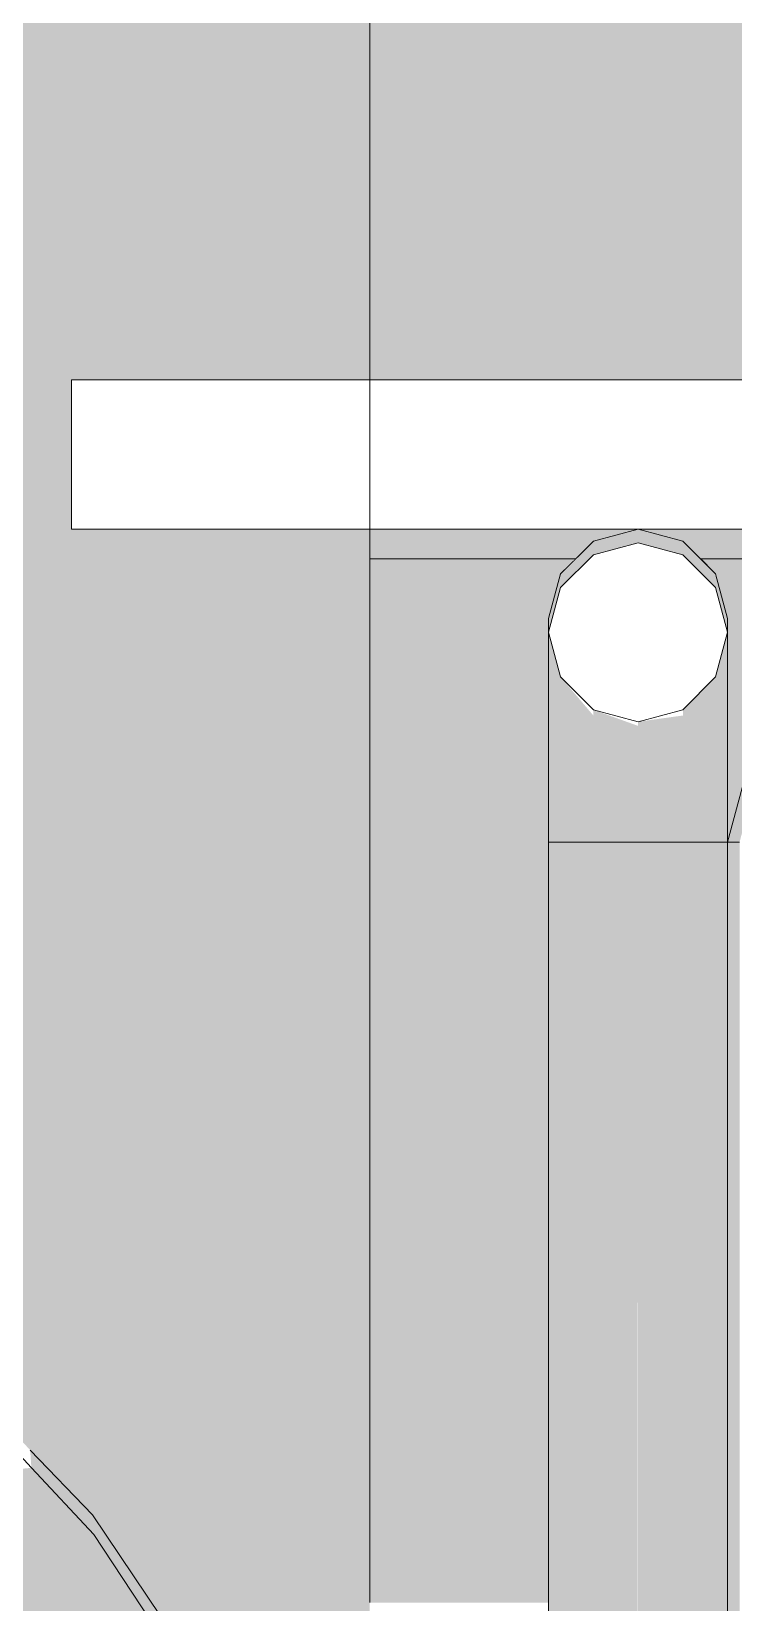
# Model space of a CAD drawing. Header units: centimetres. Extents: x -4381 to 5639, y -3920 to 4826.
# Drawn here: x 72.4102 to 72.5279, y 32.7286 to 32.992 of the extents above; entities that cross this region are included whole.
import ezdxf
from ezdxf.xclip import XClip

# ---------------------------------------------------------------- set-up
doc = ezdxf.new("R2010")
doc.units = ezdxf.units.CM
doc.header["$MEASUREMENT"] = 0
doc.header["$XCLIPFRAME"] = 0
doc.set_wipeout_variables(frame=1)
doc.linetypes.add('Wipeout_Contour', pattern=[100, 0, -100])
for name, color, linetype in [('01- MOBILIER', 7, 'Continuous'), ('Drawing & Figure', 7, 'Continuous'), ('Structural - Bearing', 7, 'Continuous'), ('Structural - Combined', 7, 'Continuous')]:
    doc.layers.add(name, color=color, linetype=linetype)
for name, color, linetype, lineweight in [('01- MOBILIER_Pen_No__1', 7, 'Continuous', 5), ('01- MOBILIER_Pen_No__101', 252, 'Continuous', 5), ('01- MOBILIER_Pen_No__18', 9, 'Continuous', 5), ('01- MOBILIER_Pen_No__2', 8, 'Continuous', 5), ('01- MOBILIER_Pen_No__7', 7, 'Continuous', 5), ('Structural - Combined_Pen_No__1', 7, 'Continuous', 5)]:
    doc.layers.add(name, color=color, linetype=linetype, lineweight=lineweight)
for name, color, linetype, lineweight, true_color in [('01- MOBILIER_Pen_No__102', 7, 'Continuous', 5, 0xcccccc), ('01- MOBILIER_Pen_No__112', 7, 'Continuous', 5, 0xd5aaaa), ('01- MOBILIER_Pen_No__186', 7, 'Continuous', 5, 0xe8e8e8), ('01- MOBILIER_Pen_No__62', 7, 'Continuous', 5, 0xaaaaaa), ('Structural - Bearing_Pen_No__102', 7, 'Continuous', 5, 0xcccccc), ('Structural - Combined_Pen_No__102', 7, 'Continuous', 5, 0xcccccc)]:
    doc.layers.add(name, color=color, linetype=linetype, lineweight=lineweight, true_color=true_color)

# ---------------------------------------------------------------- blocks, each defined once
blk = doc.blocks.new('Drawing_7_7', base_point=(-363.09186, 32.20361))
at = {"color": 254, "linetype": 'Wipeout_Contour', "lineweight": 0, "ltscale": 318.551575}
blk.add_wipeout([(72.52688, 32.89361), (72.52487, 32.90111), (72.52487, 32.8988), (72.52688, 32.8913)], dxfattribs=at).dxf.layer = '01- MOBILIER'
at = {"color": 254, "linetype": 'Wipeout_Contour', "lineweight": 0, "ltscale": 239.277794}
blk.add_wipeout([(72.51188, 32.8756), (72.51938, 32.87734), (72.51188, 32.8763)], dxfattribs=at).dxf.layer = '01- MOBILIER'
at = {"color": 254, "linetype": 'Wipeout_Contour', "lineweight": 0, "ltscale": 239.001578}
blk.add_wipeout([(72.43188, 32.7263), (72.42039, 32.7433), (72.42063, 32.74)], dxfattribs=at).dxf.layer = '01- MOBILIER'
at = {"color": 254, "linetype": 'Wipeout_Contour', "lineweight": 0, "ltscale": 4082.14678}
blk.add_wipeout([(73.66688, 33.07861), (72.46688, 33.07861), (72.46688, 32.93361), (72.66407, 32.93361), (72.66896, 32.93859), (72.67382, 32.94284), (72.67704, 32.94424), (72.69423, 32.95179), (72.70782, 32.95581), (72.71568, 32.95882), (72.7366, 32.96297), (72.7469, 32.96537), (72.76054, 32.96701), (72.77944, 32.96994), (72.78491, 32.9702), (72.80958, 32.97225), (72.81292, 32.97265), (72.83443, 32.97297), (72.84688, 32.97361), (72.85934, 32.97297), (72.88084, 32.97265), (72.88419, 32.97225), (72.90885, 32.9702), (72.91432, 32.96994), (72.93322, 32.96701), (72.94687, 32.96537), (72.95716, 32.96297), (72.97808, 32.95877), (72.98595, 32.95581), (72.99942, 32.95185), (73.01672, 32.94424), (73.01994, 32.94285), (73.0248, 32.93859), (73.0297, 32.93361), (73.48306, 32.93361), (73.48796, 32.93859), (73.49281, 32.94284), (73.49603, 32.94424), (73.51322, 32.95179), (73.52681, 32.95581), (73.53467, 32.95882), (73.55559, 32.96297), (73.56589, 32.96537), (73.57954, 32.96701), (73.59843, 32.96994), (73.6039, 32.9702), (73.62857, 32.97225), (73.63191, 32.97265), (73.65342, 32.97297), (73.66587, 32.97361), (73.66688, 32.97356)], dxfattribs=at).dxf.layer = 'Structural - Combined'
at = {"layer": '01- MOBILIER_Pen_No__101', "linetype": 'Continuous', "ltscale": 10}
blk.add_hatch(color=256, dxfattribs=at).paths.add_polyline_path([(72.51188, 32.8756), (72.51938, 32.87734), (72.51188, 32.8763)])
at = {"layer": '01- MOBILIER_Pen_No__186', "linetype": 'Continuous', "ltscale": 10}
for points in [[(72.52688, 32.89361), (72.52487, 32.90111), (72.52487, 32.8988), (72.52688, 32.8913)], [(72.43188, 32.7263), (72.42039, 32.7433), (72.42063, 32.74)]]:
    blk.add_hatch(color=256, dxfattribs=at).paths.add_polyline_path(points)
at = {"layer": 'Structural - Combined_Pen_No__102', "linetype": 'Continuous', "ltscale": 10}
blk.add_hatch(color=256, dxfattribs=at).paths.add_polyline_path([(73.66688, 33.07861), (72.46688, 33.07861), (72.46688, 32.93361), (72.66407, 32.93361), (72.66896, 32.93859), (72.67382, 32.94284), (72.67704, 32.94424), (72.69423, 32.95179), (72.70782, 32.95581), (72.71568, 32.95882), (72.7366, 32.96297), (72.7469, 32.96537), (72.76054, 32.96701), (72.77944, 32.96994), (72.78491, 32.9702), (72.80958, 32.97225), (72.81292, 32.97265), (72.83443, 32.97297), (72.84688, 32.97361), (72.85934, 32.97297), (72.88084, 32.97265), (72.88419, 32.97225), (72.90885, 32.9702), (72.91432, 32.96994), (72.93322, 32.96701), (72.94687, 32.96537), (72.95716, 32.96297), (72.97808, 32.95877), (72.98595, 32.95581), (72.99942, 32.95185), (73.01672, 32.94424), (73.01994, 32.94285), (73.0248, 32.93859), (73.0297, 32.93361), (73.48306, 32.93361), (73.48796, 32.93859), (73.49281, 32.94284), (73.49603, 32.94424), (73.51322, 32.95179), (73.52681, 32.95581), (73.53467, 32.95882), (73.55559, 32.96297), (73.56589, 32.96537), (73.57954, 32.96701), (73.59843, 32.96994), (73.6039, 32.9702), (73.62857, 32.97225), (73.63191, 32.97265), (73.65342, 32.97297), (73.66587, 32.97361), (73.66688, 32.97356)])
at = {"color": 254, "linetype": 'Wipeout_Contour', "lineweight": 0, "ltscale": 318.548633}
blk.add_wipeout([(72.52487, 32.90111), (72.51938, 32.9066), (72.51938, 32.90429), (72.52487, 32.8988)], dxfattribs=at).dxf.layer = '01- MOBILIER'
at = {"color": 254, "linetype": 'Wipeout_Contour', "lineweight": 0, "ltscale": 318.448959}
blk.add_wipeout([(72.51188, 32.86736), (72.51938, 32.86837), (72.51938, 32.87734), (72.51188, 32.8756)], dxfattribs=at).dxf.layer = '01- MOBILIER'
at = {"color": 254, "linetype": 'Wipeout_Contour', "lineweight": 0, "ltscale": 238.955446}
blk.add_wipeout([(72.42039, 32.7433), (72.40994, 32.75419), (72.41015, 32.75121)], dxfattribs=at).dxf.layer = '01- MOBILIER'
at = {"color": 254, "linetype": 'Wipeout_Contour', "lineweight": 0, "ltscale": 237.889747}
blk.add_wipeout([(72.43188, 32.7263), (72.42063, 32.74), (72.43215, 32.72252)], dxfattribs=at).dxf.layer = '01- MOBILIER'
at = {"layer": '01- MOBILIER', "linetype": 'Continuous', "lineweight": 0, "ltscale": 10, "true_color": 0xffffff}
for points in [[(72.52487, 32.90111), (72.51938, 32.9066), (72.51938, 32.90429), (72.52487, 32.8988)], [(72.42039, 32.7433), (72.40994, 32.75419), (72.41015, 32.75121)]]:
    blk.add_hatch(color=7, dxfattribs=at).paths.add_polyline_path(points)
at = {"layer": '01- MOBILIER_Pen_No__186', "linetype": 'Continuous', "ltscale": 10}
blk.add_hatch(color=256, dxfattribs=at).paths.add_polyline_path([(72.43188, 32.7263), (72.42063, 32.74), (72.43215, 32.72252)])
at = {"layer": '01- MOBILIER_Pen_No__2', "linetype": 'Continuous', "ltscale": 10}
blk.add_hatch(color=256, dxfattribs=at).paths.add_polyline_path([(72.51188, 32.86736), (72.51938, 32.86837), (72.51938, 32.87734), (72.51188, 32.8756)])
at = {"color": 254, "linetype": 'Wipeout_Contour', "lineweight": 0, "ltscale": 318.531871}
blk.add_wipeout([(72.51938, 32.9066), (72.51188, 32.90861), (72.51188, 32.9063), (72.51938, 32.90429)], dxfattribs=at).dxf.layer = '01- MOBILIER'
at = {"color": 254, "linetype": 'Wipeout_Contour', "lineweight": 0, "ltscale": 318.472302}
blk.add_wipeout([(72.51938, 32.87734), (72.52487, 32.88209), (72.52487, 32.8838), (72.51938, 32.8783)], dxfattribs=at).dxf.layer = '01- MOBILIER'
at = {"color": 254, "linetype": 'Wipeout_Contour', "lineweight": 0, "ltscale": 318.429109}
blk.add_wipeout([(72.51188, 32.85611), (72.51938, 32.85611), (72.51938, 32.86837), (72.51188, 32.86736)], dxfattribs=at).dxf.layer = '01- MOBILIER'
at = {"color": 254, "linetype": 'Wipeout_Contour', "lineweight": 0, "ltscale": 237.909294}
blk.add_wipeout([(72.42039, 32.7433), (72.41015, 32.75121), (72.42063, 32.74)], dxfattribs=at).dxf.layer = '01- MOBILIER'
at = {"layer": '01- MOBILIER', "linetype": 'Continuous', "lineweight": 0, "ltscale": 10, "true_color": 0xffffff}
for points in [[(72.51938, 32.9066), (72.51188, 32.90861), (72.51188, 32.9063), (72.51938, 32.90429)], [(72.42039, 32.7433), (72.41015, 32.75121), (72.42063, 32.74)]]:
    blk.add_hatch(color=7, dxfattribs=at).paths.add_polyline_path(points)
at = {"layer": '01- MOBILIER_Pen_No__18', "linetype": 'Continuous', "ltscale": 10}
blk.add_hatch(color=256, dxfattribs=at).paths.add_polyline_path([(72.51188, 32.85611), (72.51938, 32.85611), (72.51938, 32.86837), (72.51188, 32.86736)])
at = {"layer": '01- MOBILIER_Pen_No__2', "linetype": 'Continuous', "ltscale": 10}
blk.add_hatch(color=256, dxfattribs=at).paths.add_polyline_path([(72.51938, 32.87734), (72.52487, 32.88209), (72.52487, 32.8838), (72.51938, 32.8783)])
at = {"color": 254, "linetype": 'Wipeout_Contour', "lineweight": 0, "ltscale": 318.508943}
blk.add_wipeout([(72.51188, 32.90861), (72.50438, 32.9066), (72.50438, 32.90429), (72.51188, 32.9063)], dxfattribs=at).dxf.layer = '01- MOBILIER'
at = {"color": 254, "linetype": 'Wipeout_Contour', "lineweight": 0, "ltscale": 318.4467}
blk.add_wipeout([(72.51938, 32.86837), (72.52487, 32.87111), (72.52487, 32.88209), (72.51938, 32.87734)], dxfattribs=at).dxf.layer = '01- MOBILIER'
at = {"color": 254, "linetype": 'Wipeout_Contour', "lineweight": 0, "ltscale": 396.8095}
blk.add_wipeout([(72.43215, 32.72252), (72.42063, 32.74), (72.41015, 32.75121), (72.23878, 32.73307), (72.22593, 32.70069)], dxfattribs=at).dxf.layer = '01- MOBILIER'
at = {"layer": '01- MOBILIER_Pen_No__101', "linetype": 'Continuous', "ltscale": 10}
blk.add_hatch(color=256, dxfattribs=at).paths.add_polyline_path([(72.51938, 32.86837), (72.52487, 32.87111), (72.52487, 32.88209), (72.51938, 32.87734)])
at = {"layer": '01- MOBILIER_Pen_No__102', "linetype": 'Continuous', "ltscale": 10}
blk.add_hatch(color=256, dxfattribs=at).paths.add_polyline_path([(72.51188, 32.90861), (72.50438, 32.9066), (72.50438, 32.90429), (72.51188, 32.9063)])
at = {"layer": '01- MOBILIER_Pen_No__112', "linetype": 'Continuous', "ltscale": 10}
blk.add_hatch(color=256, dxfattribs=at).paths.add_polyline_path([(72.43215, 32.72252), (72.42063, 32.74), (72.41015, 32.75121), (72.23878, 32.73307), (72.22593, 32.70069)])
at = {"color": 254, "linetype": 'Wipeout_Contour', "lineweight": 0, "ltscale": 318.480643}
blk.add_wipeout([(72.50438, 32.9066), (72.49889, 32.90111), (72.49889, 32.8988), (72.50438, 32.90429)], dxfattribs=at).dxf.layer = '01- MOBILIER'
at = {"color": 254, "linetype": 'Wipeout_Contour', "lineweight": 0, "ltscale": 318.497569}
blk.add_wipeout([(72.52487, 32.88209), (72.52688, 32.88859), (72.52688, 32.8913), (72.52487, 32.8838)], dxfattribs=at).dxf.layer = '01- MOBILIER'
at = {"color": 254, "linetype": 'Wipeout_Contour', "lineweight": 0, "ltscale": 318.412481}
blk.add_wipeout([(72.51938, 32.85611), (72.52487, 32.85611), (72.52487, 32.87111), (72.51938, 32.86837)], dxfattribs=at).dxf.layer = '01- MOBILIER'
at = {"layer": '01- MOBILIER_Pen_No__101', "linetype": 'Continuous', "ltscale": 10}
blk.add_hatch(color=256, dxfattribs=at).paths.add_polyline_path([(72.50438, 32.9066), (72.49889, 32.90111), (72.49889, 32.8988), (72.50438, 32.90429)])
at = {"layer": '01- MOBILIER_Pen_No__102', "linetype": 'Continuous', "ltscale": 10}
blk.add_hatch(color=256, dxfattribs=at).paths.add_polyline_path([(72.51938, 32.85611), (72.52487, 32.85611), (72.52487, 32.87111), (72.51938, 32.86837)])
at = {"layer": '01- MOBILIER_Pen_No__62', "linetype": 'Continuous', "ltscale": 10}
blk.add_hatch(color=256, dxfattribs=at).paths.add_polyline_path([(72.52487, 32.88209), (72.52688, 32.88859), (72.52688, 32.8913), (72.52487, 32.8838)])
at = {"color": 254, "linetype": 'Wipeout_Contour', "lineweight": 0, "ltscale": 318.456837}
blk.add_wipeout([(72.49889, 32.90111), (72.49688, 32.89361), (72.49688, 32.8913), (72.49889, 32.8988)], dxfattribs=at).dxf.layer = '01- MOBILIER'
at = {"color": 254, "linetype": 'Wipeout_Contour', "lineweight": 0, "ltscale": 318.463291}
blk.add_wipeout([(72.52487, 32.87111), (72.52688, 32.87486), (72.52688, 32.88859), (72.52487, 32.88209)], dxfattribs=at).dxf.layer = '01- MOBILIER'
at = {"layer": '01- MOBILIER_Pen_No__18', "linetype": 'Continuous', "ltscale": 10}
blk.add_hatch(color=256, dxfattribs=at).paths.add_polyline_path([(72.52487, 32.87111), (72.52688, 32.87486), (72.52688, 32.88859), (72.52487, 32.88209)])
at = {"layer": '01- MOBILIER_Pen_No__2', "linetype": 'Continuous', "ltscale": 10}
blk.add_hatch(color=256, dxfattribs=at).paths.add_polyline_path([(72.49889, 32.90111), (72.49688, 32.89361), (72.49688, 32.8913), (72.49889, 32.8988)])
at = {"color": 254, "linetype": 'Wipeout_Contour', "lineweight": 0, "ltscale": 318.388409}
blk.add_wipeout([(72.49688, 32.8913), (72.49688, 32.88859), (72.49889, 32.88209), (72.49889, 32.8838)], dxfattribs=at).dxf.layer = '01- MOBILIER'
at = {"color": 254, "linetype": 'Wipeout_Contour', "lineweight": 0, "ltscale": 318.421798}
blk.add_wipeout([(72.52487, 32.85611), (72.52688, 32.85611), (72.52688, 32.87486), (72.52487, 32.87111)], dxfattribs=at).dxf.layer = '01- MOBILIER'
at = {"layer": '01- MOBILIER_Pen_No__102', "linetype": 'Continuous', "ltscale": 10}
blk.add_hatch(color=256, dxfattribs=at).paths.add_polyline_path([(72.52487, 32.85611), (72.52688, 32.85611), (72.52688, 32.87486), (72.52487, 32.87111)])
at = {"layer": '01- MOBILIER_Pen_No__62', "linetype": 'Continuous', "ltscale": 10}
blk.add_hatch(color=256, dxfattribs=at).paths.add_polyline_path([(72.49688, 32.8913), (72.49688, 32.88859), (72.49889, 32.88209), (72.49889, 32.8838)])
at = {"color": 254, "linetype": 'Wipeout_Contour', "lineweight": 0, "ltscale": 318.358531}
blk.add_wipeout([(72.49688, 32.87486), (72.49889, 32.87111), (72.49889, 32.88209), (72.49688, 32.88859)], dxfattribs=at).dxf.layer = '01- MOBILIER'
at = {"color": 254, "linetype": 'Wipeout_Contour', "lineweight": 0, "ltscale": 317.953738}
blk.add_wipeout([(72.52688, 32.20361), (72.52688, 32.85611), (72.52487, 32.85611), (72.52487, 32.20361)], dxfattribs=at).dxf.layer = '01- MOBILIER'
at = {"layer": '01- MOBILIER_Pen_No__101', "linetype": 'Continuous', "ltscale": 10}
blk.add_hatch(color=256, dxfattribs=at).paths.add_polyline_path([(72.49688, 32.87486), (72.49889, 32.87111), (72.49889, 32.88209), (72.49688, 32.88859)])
at = {"layer": '01- MOBILIER_Pen_No__102', "linetype": 'Continuous', "ltscale": 10}
blk.add_hatch(color=256, dxfattribs=at).paths.add_polyline_path([(72.52688, 32.20361), (72.52688, 32.85611), (72.52487, 32.85611), (72.52487, 32.20361)])
at = {"color": 254, "linetype": 'Wipeout_Contour', "lineweight": 0, "ltscale": 239.379333}
blk.add_wipeout([(72.49889, 32.88209), (72.50438, 32.87734), (72.49889, 32.8838)], dxfattribs=at).dxf.layer = '01- MOBILIER'
at = {"color": 254, "linetype": 'Wipeout_Contour', "lineweight": 0, "ltscale": 318.491294}
blk.add_wipeout([(72.52688, 32.85611), (72.52889, 32.85611), (72.53566, 32.88136), (72.53392, 32.88236)], dxfattribs=at).dxf.layer = '01- MOBILIER'
at = {"color": 254, "linetype": 'Wipeout_Contour', "lineweight": 0, "ltscale": 318.318847}
blk.add_wipeout([(72.49688, 32.85611), (72.49889, 32.85611), (72.49889, 32.87111), (72.49688, 32.87486)], dxfattribs=at).dxf.layer = '01- MOBILIER'
at = {"color": 254, "linetype": 'Wipeout_Contour', "lineweight": 0, "ltscale": 317.940035}
blk.add_wipeout([(72.52487, 32.20361), (72.52487, 32.85611), (72.51938, 32.85611), (72.51938, 32.20361)], dxfattribs=at).dxf.layer = '01- MOBILIER'
at = {"layer": '01- MOBILIER_Pen_No__101', "linetype": 'Continuous', "ltscale": 10}
blk.add_hatch(color=256, dxfattribs=at).paths.add_polyline_path([(72.49688, 32.85611), (72.49889, 32.85611), (72.49889, 32.87111), (72.49688, 32.87486)])
at = {"layer": '01- MOBILIER_Pen_No__186', "linetype": 'Continuous', "ltscale": 10}
blk.add_hatch(color=256, dxfattribs=at).paths.add_polyline_path([(72.52487, 32.20361), (72.52487, 32.85611), (72.51938, 32.85611), (72.51938, 32.20361)])
at = {"layer": '01- MOBILIER_Pen_No__2', "linetype": 'Continuous', "ltscale": 10}
blk.add_hatch(color=256, dxfattribs=at).paths.add_polyline_path([(72.52688, 32.85611), (72.52889, 32.85611), (72.53566, 32.88136), (72.53392, 32.88236)])
at = {"layer": '01- MOBILIER_Pen_No__62', "linetype": 'Continuous', "ltscale": 10}
blk.add_hatch(color=256, dxfattribs=at).paths.add_polyline_path([(72.49889, 32.88209), (72.50438, 32.87734), (72.49889, 32.8838)])
at = {"color": 254, "linetype": 'Wipeout_Contour', "lineweight": 0, "ltscale": 318.369456}
blk.add_wipeout([(72.49889, 32.87111), (72.50438, 32.86837), (72.50438, 32.87734), (72.49889, 32.88209)], dxfattribs=at).dxf.layer = '01- MOBILIER'
at = {"color": 254, "linetype": 'Wipeout_Contour', "lineweight": 0, "ltscale": 317.961072}
blk.add_wipeout([(72.52889, 32.20361), (72.52889, 32.85611), (72.52688, 32.85611), (72.52688, 32.20361)], dxfattribs=at).dxf.layer = '01- MOBILIER'
at = {"layer": '01- MOBILIER_Pen_No__101', "linetype": 'Continuous', "ltscale": 10}
for points in [[(72.49889, 32.87111), (72.50438, 32.86837), (72.50438, 32.87734), (72.49889, 32.88209)], [(72.52889, 32.20361), (72.52889, 32.85611), (72.52688, 32.85611), (72.52688, 32.20361)]]:
    blk.add_hatch(color=256, dxfattribs=at).paths.add_polyline_path(points)
at = {"color": 254, "linetype": 'Wipeout_Contour', "lineweight": 0, "ltscale": 239.352614}
blk.add_wipeout([(72.50438, 32.87734), (72.51188, 32.8756), (72.50438, 32.8783)], dxfattribs=at).dxf.layer = '01- MOBILIER'
at = {"color": 254, "linetype": 'Wipeout_Contour', "lineweight": 0, "ltscale": 318.336942}
blk.add_wipeout([(72.49889, 32.85611), (72.50438, 32.85611), (72.50438, 32.86837), (72.49889, 32.87111)], dxfattribs=at).dxf.layer = '01- MOBILIER'
at = {"color": 254, "linetype": 'Wipeout_Contour', "lineweight": 0, "ltscale": 559.24025}
blk.add_wipeout([(72.56072, 32.90361), (72.52237, 32.90361), (72.52487, 32.90111), (72.52688, 32.89361), (72.52688, 32.85611), (72.53392, 32.88236), (72.55313, 32.90158)], dxfattribs=at).dxf.layer = 'Structural - Combined'
at = {"layer": '01- MOBILIER_Pen_No__2', "linetype": 'Continuous', "ltscale": 10}
blk.add_hatch(color=256, dxfattribs=at).paths.add_polyline_path([(72.49889, 32.85611), (72.50438, 32.85611), (72.50438, 32.86837), (72.49889, 32.87111)])
at = {"layer": '01- MOBILIER_Pen_No__62', "linetype": 'Continuous', "ltscale": 10}
blk.add_hatch(color=256, dxfattribs=at).paths.add_polyline_path([(72.50438, 32.87734), (72.51188, 32.8756), (72.50438, 32.8783)])
at = {"layer": 'Structural - Combined_Pen_No__102', "linetype": 'Continuous', "ltscale": 10}
blk.add_hatch(color=256, dxfattribs=at).paths.add_polyline_path([(72.56072, 32.90361), (72.52237, 32.90361), (72.52487, 32.90111), (72.52688, 32.89361), (72.52688, 32.85611), (72.53392, 32.88236), (72.55313, 32.90158)])
at = {"layer": '01- MOBILIER_Pen_No__1', "linetype": 'Continuous', "ltscale": 10}
for p, q in [((72.52487, 32.8988), (72.52688, 32.8913)), ((72.52688, 32.8913), (72.52487, 32.8838)), ((72.52487, 32.8838), (72.51938, 32.8783))]:
    blk.add_line(p, q, dxfattribs=at)
at = {"layer": '01- MOBILIER_Pen_No__7', "linetype": 'Continuous', "ltscale": 10}
for p, q in [((72.52688, 32.89361), (72.52487, 32.90111)), ((72.52688, 32.8913), (72.52688, 32.89361)), ((72.52688, 32.8913), (72.52688, 32.88859)), ((72.52688, 32.88859), (72.52688, 32.87486)), ((72.53392, 32.88236), (72.52688, 32.85611)), ((72.52688, 32.87486), (72.52688, 32.85611)), ((72.52487, 32.85611), (72.52688, 32.85611)), ((72.52688, 32.20361), (72.52688, 32.85611)), ((72.52688, 32.85611), (72.52889, 32.85611))]:
    blk.add_line(p, q, dxfattribs=at)
at = {"color": 254, "linetype": 'Wipeout_Contour', "lineweight": 0, "ltscale": 318.420332}
blk.add_wipeout([(72.50438, 32.86837), (72.51188, 32.86736), (72.51188, 32.8756), (72.50438, 32.87734)], dxfattribs=at).dxf.layer = '01- MOBILIER'
at = {"layer": '01- MOBILIER_Pen_No__2', "linetype": 'Continuous', "ltscale": 10}
blk.add_hatch(color=256, dxfattribs=at).paths.add_polyline_path([(72.50438, 32.86837), (72.51188, 32.86736), (72.51188, 32.8756), (72.50438, 32.87734)])
at = {"layer": '01- MOBILIER_Pen_No__1', "linetype": 'Continuous', "ltscale": 10}
for p in [(72.50438, 32.8783), (72.51938, 32.8783)]:
    blk.add_line(p, (72.51188, 32.8763), dxfattribs=at)
at = {"color": 254, "linetype": 'Wipeout_Contour', "lineweight": 0, "ltscale": 318.401392}
blk.add_wipeout([(72.50438, 32.85611), (72.51188, 32.85611), (72.51188, 32.86736), (72.50438, 32.86837)], dxfattribs=at).dxf.layer = '01- MOBILIER'
at = {"layer": '01- MOBILIER_Pen_No__101', "linetype": 'Continuous', "ltscale": 10}
blk.add_hatch(color=256, dxfattribs=at).paths.add_polyline_path([(72.50438, 32.85611), (72.51188, 32.85611), (72.51188, 32.86736), (72.50438, 32.86837)])
at = {"color": 254, "linetype": 'Wipeout_Contour', "lineweight": 0, "ltscale": 796.459926}
blk.add_wipeout([(72.51188, 32.6255), (72.51295, 32.62469), (72.51495, 32.62402), (72.51602, 32.62348), (72.51688, 32.61161), (72.51188, 32.61108), (72.51188, 32.20361), (72.51938, 32.20361), (72.51938, 32.85611), (72.51188, 32.85611)], dxfattribs=at).dxf.layer = '01- MOBILIER'
at = {"layer": '01- MOBILIER_Pen_No__102', "linetype": 'Continuous', "ltscale": 10}
blk.add_hatch(color=256, dxfattribs=at).paths.add_polyline_path([(72.51188, 32.6255), (72.51295, 32.62469), (72.51495, 32.62402), (72.51602, 32.62348), (72.51688, 32.61161), (72.51188, 32.61108), (72.51188, 32.20361), (72.51938, 32.20361), (72.51938, 32.85611), (72.51188, 32.85611)])
at = {"layer": '01- MOBILIER_Pen_No__7', "linetype": 'Continuous', "ltscale": 10}
blk.add_line((72.51938, 32.85611), (72.52487, 32.85611), dxfattribs=at)
at = {"color": 254, "linetype": 'Wipeout_Contour', "lineweight": 0, "ltscale": 477.121585}
blk.add_wipeout([(72.50438, 32.85611), (72.50438, 32.62913), (72.5064, 32.62822), (72.50789, 32.62722), (72.51174, 32.6256), (72.51188, 32.85611)], dxfattribs=at).dxf.layer = '01- MOBILIER'
at = {"layer": '01- MOBILIER_Pen_No__62', "linetype": 'Continuous', "ltscale": 10}
blk.add_hatch(color=256, dxfattribs=at).paths.add_polyline_path([(72.50438, 32.85611), (72.50438, 32.62913), (72.5064, 32.62822), (72.50789, 32.62722), (72.51174, 32.6256), (72.51188, 32.85611)])
at = {"layer": '01- MOBILIER_Pen_No__7', "linetype": 'Continuous', "ltscale": 10}
blk.add_line((72.51188, 32.85611), (72.51938, 32.85611), dxfattribs=at)
at = {"color": 254, "linetype": 'Wipeout_Contour', "lineweight": 0, "ltscale": 397.757641}
blk.add_wipeout([(72.49889, 32.85611), (72.49889, 32.63193), (72.50024, 32.63101), (72.50438, 32.62913), (72.50438, 32.85611)], dxfattribs=at).dxf.layer = '01- MOBILIER'
at = {"layer": '01- MOBILIER_Pen_No__2', "linetype": 'Continuous', "ltscale": 10}
blk.add_hatch(color=256, dxfattribs=at).paths.add_polyline_path([(72.49889, 32.85611), (72.49889, 32.63193), (72.50024, 32.63101), (72.50438, 32.62913), (72.50438, 32.85611)])
at = {"layer": '01- MOBILIER_Pen_No__7', "linetype": 'Continuous', "ltscale": 10}
blk.add_line((72.50438, 32.85611), (72.51188, 32.85611), dxfattribs=at)
at = {"color": 254, "linetype": 'Wipeout_Contour', "lineweight": 0, "ltscale": 318.204642}
blk.add_wipeout([(72.49688, 32.85611), (72.49688, 32.63255), (72.49889, 32.63193), (72.49889, 32.85611)], dxfattribs=at).dxf.layer = '01- MOBILIER'
at = {"layer": '01- MOBILIER_Pen_No__101', "linetype": 'Continuous', "ltscale": 10}
blk.add_hatch(color=256, dxfattribs=at).paths.add_polyline_path([(72.49688, 32.85611), (72.49688, 32.63255), (72.49889, 32.63193), (72.49889, 32.85611)])
at = {"color": 254, "linetype": 'Wipeout_Contour', "lineweight": 0, "ltscale": 477.275107}
blk.add_wipeout([(72.50139, 32.90361), (72.46688, 32.90361), (72.46688, 32.72861), (72.49688, 32.72861), (72.49688, 32.89361), (72.49889, 32.90111)], dxfattribs=at).dxf.layer = 'Structural - Combined'
at = {"layer": 'Structural - Combined_Pen_No__102', "linetype": 'Continuous', "ltscale": 10}
blk.add_hatch(color=256, dxfattribs=at).paths.add_polyline_path([(72.50139, 32.90361), (72.46688, 32.90361), (72.46688, 32.72861), (72.49688, 32.72861), (72.49688, 32.89361), (72.49889, 32.90111)])
at = {"layer": '01- MOBILIER_Pen_No__1', "linetype": 'Continuous', "ltscale": 10}
for p, q in [((72.49889, 32.8988), (72.49688, 32.8913)), ((72.49688, 32.8913), (72.49889, 32.8838)), ((72.49889, 32.8838), (72.50438, 32.8783))]:
    blk.add_line(p, q, dxfattribs=at)
at = {"layer": '01- MOBILIER_Pen_No__7', "linetype": 'Continuous', "ltscale": 10}
for p, q in [((72.49889, 32.90111), (72.49688, 32.89361)), ((72.49688, 32.8913), (72.49688, 32.89361)), ((72.49688, 32.8913), (72.49688, 32.88859)), ((72.49688, 32.88859), (72.49688, 32.87486)), ((72.49688, 32.87486), (72.49688, 32.85611)), ((72.49688, 32.85611), (72.49889, 32.85611)), ((72.49688, 32.63255), (72.49688, 32.85611)), ((72.49889, 32.85611), (72.50438, 32.85611))]:
    blk.add_line(p, q, dxfattribs=at)
at = {"color": 254, "linetype": 'Wipeout_Contour', "lineweight": 0, "ltscale": 398.003143}
blk.add_wipeout([(72.46688, 32.90361), (72.50139, 32.90361), (72.50438, 32.9066), (72.51188, 32.90861), (72.46688, 32.90861)], dxfattribs=at).dxf.layer = 'Structural - Combined'
at = {"layer": 'Structural - Combined_Pen_No__102', "linetype": 'Continuous', "ltscale": 10}
blk.add_hatch(color=256, dxfattribs=at).paths.add_polyline_path([(72.46688, 32.90361), (72.50139, 32.90361), (72.50438, 32.9066), (72.51188, 32.90861), (72.46688, 32.90861)])
at = {"layer": '01- MOBILIER_Pen_No__1', "linetype": 'Continuous', "ltscale": 10}
blk.add_line((72.50438, 32.90429), (72.49889, 32.8988), dxfattribs=at)
at = {"layer": '01- MOBILIER_Pen_No__7', "linetype": 'Continuous', "ltscale": 10}
blk.add_line((72.50438, 32.9066), (72.49889, 32.90111), dxfattribs=at)
at = {"color": 254, "linetype": 'Wipeout_Contour', "lineweight": 0, "ltscale": 4818.847961}
blk.add_wipeout([(72.46688, 33.75361), (71.24188, 33.75361), (71.24188, 32.27861), (72.09205, 32.27861), (72.16052, 32.56702), (72.16467, 32.5786), (72.17138, 32.58902), (72.18012, 32.5973), (72.19038, 32.60295), (72.19911, 32.60504), (72.19924, 32.60699), (72.19839, 32.61263), (72.19672, 32.61804), (72.19444, 32.62709), (72.19393, 32.63405), (72.18935, 32.63675), (72.18767, 32.63259), (72.16561, 32.62288), (72.12636, 32.60559), (72.01688, 32.96954), (72.02614, 32.97361), (72.02847, 32.97265), (72.03423, 32.9702), (72.03589, 32.96994), (72.04223, 32.96701), (72.04804, 32.96537), (72.05277, 32.96297), (72.0644, 32.95876), (72.06969, 32.95581), (72.08447, 32.95185), (72.10424, 32.94635), (72.11379, 32.94455), (72.12925, 32.94013), (72.14927, 32.93479), (72.16154, 32.92984), (72.18488, 32.9208), (72.19597, 32.91492), (72.21991, 32.90255), (72.23278, 32.89394), (72.25371, 32.88013), (72.27246, 32.86465), (72.27904, 32.85926), (72.27758, 32.85564), (72.28418, 32.85174), (72.28513, 32.85416), (72.3137, 32.83736), (72.33013, 32.82773), (72.35245, 32.81004), (72.3718, 32.79483), (72.38358, 32.78217), (72.40994, 32.75419), (72.42039, 32.7433), (72.43188, 32.7263), (72.45089, 32.69879), (72.46036, 32.68545), (72.46562, 32.67572), (72.46688, 32.6737), (72.46688, 32.90861), (72.41688, 32.90861), (72.41688, 32.93361), (72.46688, 32.93361)], dxfattribs=at).dxf.layer = 'Structural - Bearing'
at = {"color": 254, "linetype": 'Wipeout_Contour', "lineweight": 0, "ltscale": 398.778674}
blk.add_wipeout([(72.51188, 32.90861), (72.51938, 32.9066), (72.52237, 32.90361), (72.56072, 32.90361), (72.57938, 32.90861)], dxfattribs=at).dxf.layer = 'Structural - Combined'
at = {"layer": 'Structural - Bearing_Pen_No__102', "linetype": 'Continuous', "ltscale": 10}
blk.add_hatch(color=256, dxfattribs=at).paths.add_polyline_path([(72.46688, 33.75361), (71.24188, 33.75361), (71.24188, 32.27861), (72.09205, 32.27861), (72.16052, 32.56702), (72.16467, 32.5786), (72.17138, 32.58902), (72.18012, 32.5973), (72.19038, 32.60295), (72.19911, 32.60504), (72.19924, 32.60699), (72.19839, 32.61263), (72.19672, 32.61804), (72.19444, 32.62709), (72.19393, 32.63405), (72.18935, 32.63675), (72.18767, 32.63259), (72.16561, 32.62288), (72.12636, 32.60559), (72.01688, 32.96954), (72.02614, 32.97361), (72.02847, 32.97265), (72.03423, 32.9702), (72.03589, 32.96994), (72.04223, 32.96701), (72.04804, 32.96537), (72.05277, 32.96297), (72.0644, 32.95876), (72.06969, 32.95581), (72.08447, 32.95185), (72.10424, 32.94635), (72.11379, 32.94455), (72.12925, 32.94013), (72.14927, 32.93479), (72.16154, 32.92984), (72.18488, 32.9208), (72.19597, 32.91492), (72.21991, 32.90255), (72.23278, 32.89394), (72.25371, 32.88013), (72.27246, 32.86465), (72.27904, 32.85926), (72.27758, 32.85564), (72.28418, 32.85174), (72.28513, 32.85416), (72.3137, 32.83736), (72.33013, 32.82773), (72.35245, 32.81004), (72.3718, 32.79483), (72.38358, 32.78217), (72.40994, 32.75419), (72.42039, 32.7433), (72.43188, 32.7263), (72.45089, 32.69879), (72.46036, 32.68545), (72.46562, 32.67572), (72.46688, 32.6737), (72.46688, 32.90861), (72.41688, 32.90861), (72.41688, 32.93361), (72.46688, 32.93361)])
at = {"layer": 'Structural - Combined_Pen_No__102', "linetype": 'Continuous', "ltscale": 10}
blk.add_hatch(color=256, dxfattribs=at).paths.add_polyline_path([(72.51188, 32.90861), (72.51938, 32.9066), (72.52237, 32.90361), (72.56072, 32.90361), (72.57938, 32.90861)])
at = {"layer": '01- MOBILIER_Pen_No__1', "linetype": 'Continuous', "ltscale": 10}
for p, q in [((72.41688, 32.93361), (72.41688, 32.90861)), ((74.91688, 32.93361), (72.41688, 32.93361)), ((74.91688, 32.90861), (72.41688, 32.90861)), ((72.51188, 32.9063), (72.50438, 32.90429)), ((72.51188, 32.9063), (72.51938, 32.90429)), ((72.51938, 32.90429), (72.52487, 32.8988))]:
    blk.add_line(p, q, dxfattribs=at)
at = {"layer": '01- MOBILIER_Pen_No__7', "linetype": 'Continuous', "ltscale": 10}
for p, q in [((72.51188, 32.90861), (72.50438, 32.9066)), ((72.51938, 32.9066), (72.51188, 32.90861)), ((72.52487, 32.90111), (72.51938, 32.9066)), ((72.41015, 32.75121), (72.38374, 32.78)), ((72.42039, 32.7433), (72.40994, 32.75419)), ((72.42063, 32.74), (72.41015, 32.75121)), ((72.43188, 32.7263), (72.42039, 32.7433)), ((72.43215, 32.72252), (72.42063, 32.74))]:
    blk.add_line(p, q, dxfattribs=at)
at = {"layer": 'Structural - Combined_Pen_No__1', "linetype": 'Continuous', "ltscale": 10}
for p, q in [((72.46688, 32.90361), (72.46688, 33.07861)), ((72.46688, 32.72861), (72.46688, 32.90361)), ((72.50139, 32.90361), (72.46688, 32.90361)), ((72.56072, 32.90361), (72.52237, 32.90361))]:
    blk.add_line(p, q, dxfattribs=at)

msp = doc.modelspace()

# ---------------------------------------------------------------- block references
at = {"layer": 'Drawing & Figure', "color": 151, "linetype": 'Continuous', "lineweight": 5, "ltscale": 10, "true_color": 0x80c2ff}
ref = msp.add_blockref('Drawing_7_7', (-363.09186, 32.20361), dxfattribs=at)
XClip(ref).set_block_clipping_path([(51.7463984619, 23.6253966175), (100.4426918859, 45.1170657245)])

doc.saveas('drawing.dxf')
